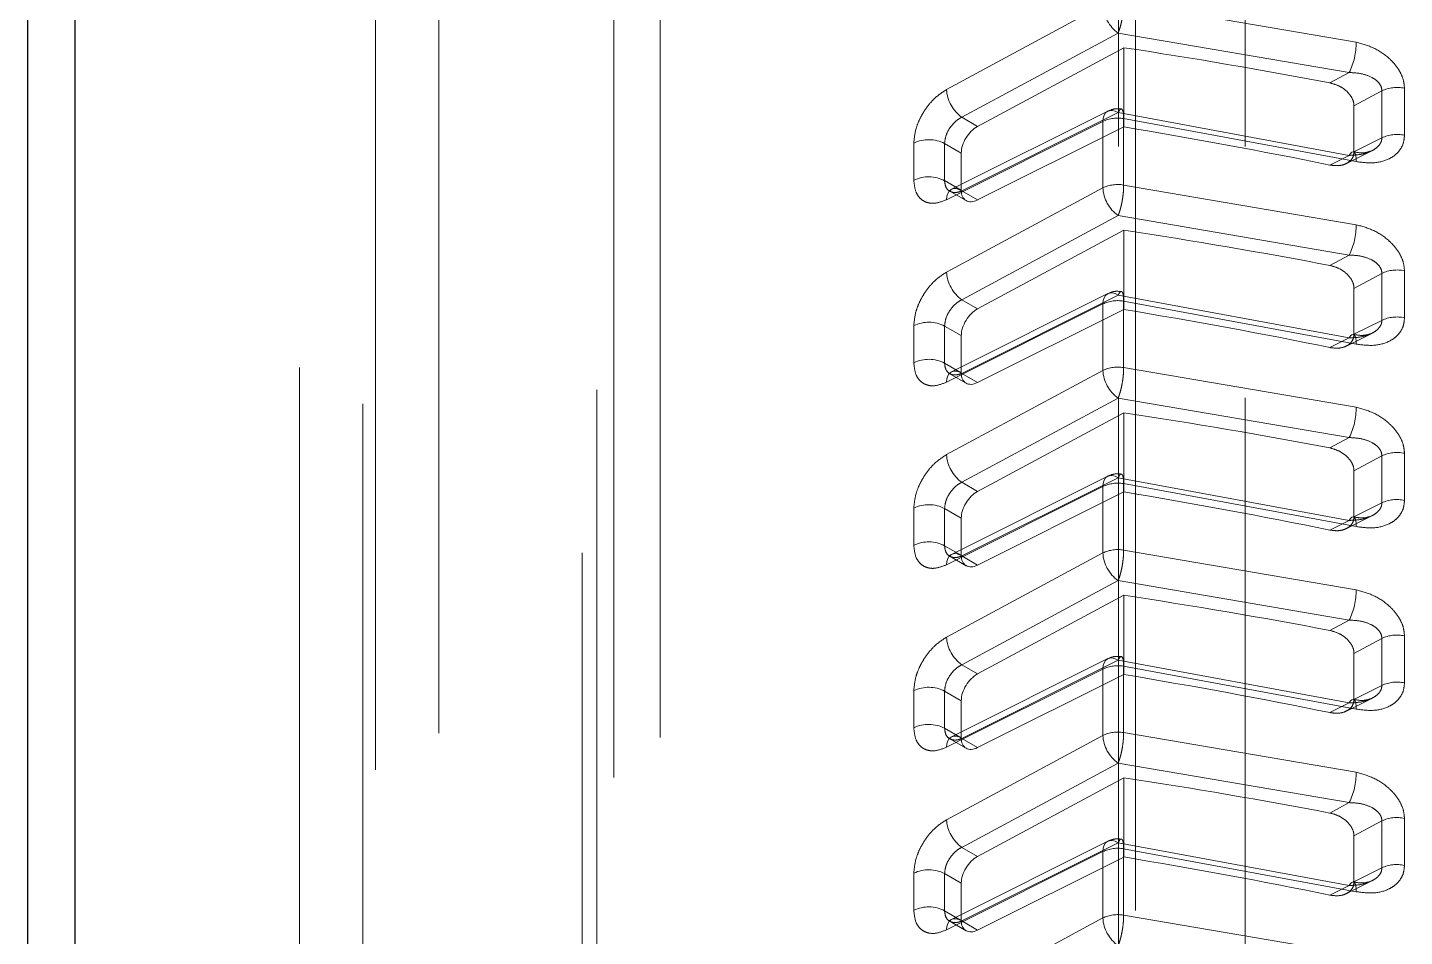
# Model space of a CAD drawing. Header units: millimetres. Extents: x 108 to 5832, y 144 to 4056.
# Drawn here: x 4082.81 to 4113.6, y 3357.9 to 3378.24 of the extents above; entities that cross this region are included whole.
import ezdxf

# ---------------------------------------------------------------- set-up
doc = ezdxf.new("R2010")
doc.units = ezdxf.units.MM
doc.header["$LTSCALE"] = 20
doc.linetypes.add('HIDDEN', pattern=[1.905, 1.27, -0.635])

msp = doc.modelspace()

# ---------------------------------------------------------------- linework, layer by layer
at = {"color": 1, "linetype": 'HIDDEN', "lineweight": 18}
for p, q in [((4107.208, 3185.074), (4107.208, 3707.66)), ((4110.036, 3185.074), (4110.036, 3707.66)), ((4107.208, 3154.05), (4107.208, 3676.637)), ((4110.036, 3154.05), (4110.036, 3676.637)), ((4088.893, 3446.833), (4088.893, 3324.352)), ((4092.005, 3324.352), (4092.005, 3446.833)), ((4090.308, 3446.016), (4090.308, 3323.535)), ((4090.591, 3323.535), (4090.591, 3446.016)), ((4095.54, 3306.635), (4095.54, 3426.674)), ((4096.956, 3425.852), (4096.956, 3305.818)), ((4083.88, 3273.94), (4083.88, 3425.49)), ((4095.921, 3424.96), (4095.921, 3303.395)), ((4095.214, 3302.987), (4095.214, 3424.552)), ((4107.583, 3421.984), (4107.583, 3311.443)), ((4106.855, 3378.732), (4103.361, 3376.848)), ((4112.522, 3377.906), (4107.32, 3378.796)), ((4103.701, 3376.229), (4107.196, 3378.112)), ((4112.364, 3377.229), (4107.196, 3378.112)), ((4107.321, 3377.785), (4104.056, 3376.025)), ((4107.321, 3377.785), (4107.321, 3376.013)), ((4112.364, 3377.229), (4111.933, 3376.997)), ((4112.471, 3376.484), (4113.094, 3376.82)), ((4113.094, 3375.768), (4113.094, 3376.82)), ((4113.599, 3375.825), (4113.599, 3376.877)), ((4112.471, 3375.456), (4112.471, 3376.484)), ((4103.361, 3374.385), (4106.855, 3376.134)), ((4106.966, 3376.367), (4103.471, 3374.617)), ((4107.196, 3376.332), (4103.701, 3374.582)), ((4104.056, 3376.025), (4103.701, 3376.229)), ((4106.855, 3374.649), (4106.855, 3376.134)), ((4107.196, 3376.332), (4112.364, 3375.376)), ((4107.32, 3376.198), (4112.522, 3375.237)), ((4107.32, 3374.713), (4107.32, 3376.198)), ((4104.056, 3374.378), (4107.321, 3376.013)), ((4102.629, 3375.652), (4102.629, 3374.821)), ((4103.317, 3375.641), (4103.69, 3375.426)), ((4103.317, 3375.641), (4103.317, 3374.811)), ((4113.094, 3375.768), (4112.471, 3375.456)), ((4103.69, 3374.596), (4103.69, 3375.426)), ((4111.933, 3375.16), (4112.364, 3375.376)), ((4112.3, 3375.193), (4112.867, 3375.477)), ((4103.69, 3374.596), (4103.317, 3374.811)), ((4106.855, 3374.649), (4103.361, 3372.766)), ((4103.419, 3374.583), (4103.799, 3374.364)), ((4103.448, 3374.592), (4103.432, 3374.576)), ((4103.701, 3374.582), (4104.056, 3374.378)), ((4112.522, 3373.824), (4107.32, 3374.713)), ((4103.701, 3372.146), (4107.196, 3374.03)), ((4112.364, 3373.146), (4107.196, 3374.03)), ((4107.321, 3373.702), (4104.056, 3371.942)), ((4107.321, 3373.702), (4107.321, 3371.93)), ((4112.364, 3373.146), (4111.933, 3372.914)), ((4112.471, 3372.401), (4113.094, 3372.737)), ((4113.094, 3371.686), (4113.094, 3372.737)), ((4113.599, 3371.742), (4113.599, 3372.794)), ((4106.966, 3372.284), (4103.471, 3370.535)), ((4107.196, 3372.249), (4103.701, 3370.499)), ((4104.056, 3371.942), (4103.701, 3372.146)), ((4107.196, 3372.249), (4112.364, 3371.293)), ((4107.32, 3372.116), (4112.522, 3371.154)), ((4107.32, 3370.63), (4107.32, 3372.116)), ((4112.471, 3371.374), (4112.471, 3372.401)), ((4103.361, 3370.302), (4106.855, 3372.052)), ((4104.056, 3370.295), (4107.321, 3371.93)), ((4106.855, 3370.566), (4106.855, 3372.052)), ((4102.629, 3371.569), (4102.629, 3370.738)), ((4103.317, 3371.559), (4103.69, 3371.344)), ((4103.317, 3371.559), (4103.317, 3370.728)), ((4113.094, 3371.686), (4112.471, 3371.374)), ((4103.69, 3370.513), (4103.69, 3371.344)), ((4111.933, 3371.077), (4112.364, 3371.293)), ((4112.3, 3371.111), (4112.867, 3371.395)), ((4103.69, 3370.513), (4103.317, 3370.728)), ((4106.855, 3370.566), (4103.361, 3368.683)), ((4112.522, 3369.741), (4107.32, 3370.63)), ((4103.419, 3370.5), (4103.799, 3370.281)), ((4103.448, 3370.51), (4103.432, 3370.493)), ((4103.701, 3370.499), (4104.056, 3370.295)), ((4103.701, 3368.064), (4107.196, 3369.947)), ((4112.364, 3369.064), (4107.196, 3369.947)), ((4107.321, 3369.619), (4104.056, 3367.859)), ((4107.321, 3369.619), (4107.321, 3367.847)), ((4112.364, 3369.064), (4111.933, 3368.831)), ((4112.471, 3368.319), (4113.094, 3368.654)), ((4113.094, 3367.603), (4113.094, 3368.654)), ((4113.599, 3367.66), (4113.599, 3368.711)), ((4106.966, 3368.202), (4103.471, 3366.452)), ((4107.196, 3368.166), (4103.701, 3366.417)), ((4107.196, 3368.166), (4112.364, 3367.211)), ((4112.471, 3367.291), (4112.471, 3368.319)), ((4103.361, 3366.219), (4106.855, 3367.969)), ((4104.056, 3367.859), (4103.701, 3368.064)), ((4104.056, 3366.212), (4107.321, 3367.847)), ((4106.855, 3366.484), (4106.855, 3367.969)), ((4107.32, 3368.033), (4112.522, 3367.072)), ((4107.32, 3366.548), (4107.32, 3368.033)), ((4102.629, 3367.486), (4102.629, 3366.656)), ((4113.094, 3367.603), (4112.471, 3367.291)), ((4103.317, 3367.476), (4103.69, 3367.261)), ((4103.317, 3367.476), (4103.317, 3366.645)), ((4103.69, 3366.43), (4103.69, 3367.261)), ((4111.933, 3366.995), (4112.364, 3367.211)), ((4112.3, 3367.028), (4112.867, 3367.312)), ((4103.69, 3366.43), (4103.317, 3366.645)), ((4106.855, 3366.484), (4103.361, 3364.6)), ((4103.419, 3366.417), (4103.799, 3366.198)), ((4103.448, 3366.427), (4103.432, 3366.41)), ((4103.701, 3366.417), (4104.056, 3366.212)), ((4112.522, 3365.658), (4107.32, 3366.548)), ((4103.701, 3363.981), (4107.196, 3365.864)), ((4112.364, 3364.981), (4107.196, 3365.864)), ((4107.321, 3365.537), (4104.056, 3363.776)), ((4107.321, 3365.537), (4107.321, 3363.764)), ((4112.364, 3364.981), (4111.933, 3364.748)), ((4112.471, 3364.236), (4113.094, 3364.572)), ((4113.094, 3363.52), (4113.094, 3364.572)), ((4113.599, 3363.577), (4113.599, 3364.628)), ((4106.966, 3364.119), (4103.471, 3362.369)), ((4112.471, 3363.208), (4112.471, 3364.236)), ((4103.361, 3362.137), (4106.855, 3363.886)), ((4107.196, 3364.083), (4103.701, 3362.334)), ((4104.056, 3363.776), (4103.701, 3363.981)), ((4106.855, 3362.401), (4106.855, 3363.886)), ((4107.196, 3364.083), (4112.364, 3363.128)), ((4107.32, 3363.95), (4112.522, 3362.989)), ((4107.32, 3362.465), (4107.32, 3363.95)), ((4104.056, 3362.129), (4107.321, 3363.764)), ((4113.094, 3363.52), (4112.471, 3363.208)), ((4102.629, 3363.404), (4102.629, 3362.573)), ((4103.317, 3363.393), (4103.69, 3363.178)), ((4103.317, 3363.393), (4103.317, 3362.563)), ((4103.69, 3362.348), (4103.69, 3363.178)), ((4112.3, 3362.945), (4112.867, 3363.229)), ((4111.933, 3362.912), (4112.364, 3363.128)), ((4103.69, 3362.348), (4103.317, 3362.563)), ((4106.855, 3362.401), (4103.361, 3360.517)), ((4103.419, 3362.335), (4103.799, 3362.115)), ((4103.448, 3362.344), (4103.432, 3362.327)), ((4103.701, 3362.334), (4104.056, 3362.129)), ((4112.522, 3361.576), (4107.32, 3362.465)), ((4103.701, 3359.898), (4107.196, 3361.782)), ((4112.364, 3360.898), (4107.196, 3361.782)), ((4107.321, 3361.454), (4104.056, 3359.694)), ((4107.321, 3361.454), (4107.321, 3359.682)), ((4112.364, 3360.898), (4111.933, 3360.666)), ((4112.471, 3360.153), (4113.094, 3360.489)), ((4113.094, 3359.437), (4113.094, 3360.489)), ((4113.599, 3359.494), (4113.599, 3360.546)), ((4112.471, 3359.126), (4112.471, 3360.153)), ((4103.361, 3358.054), (4106.855, 3359.803)), ((4106.966, 3360.036), (4103.471, 3358.287)), ((4107.196, 3360.001), (4103.701, 3358.251)), ((4104.056, 3359.694), (4103.701, 3359.898)), ((4106.855, 3358.318), (4106.855, 3359.803)), ((4107.196, 3360.001), (4112.364, 3359.045)), ((4107.32, 3359.868), (4112.522, 3358.906)), ((4107.32, 3358.382), (4107.32, 3359.868)), ((4104.056, 3358.047), (4107.321, 3359.682)), ((4102.629, 3359.321), (4102.629, 3358.49)), ((4103.317, 3359.311), (4103.69, 3359.096)), ((4103.317, 3359.311), (4103.317, 3358.48)), ((4113.094, 3359.437), (4112.471, 3359.126)), ((4103.69, 3358.265), (4103.69, 3359.096)), ((4111.933, 3358.829), (4112.364, 3359.045)), ((4112.3, 3358.863), (4112.867, 3359.146)), ((4103.69, 3358.265), (4103.317, 3358.48)), ((4106.855, 3358.318), (4103.361, 3356.435)), ((4103.419, 3358.252), (4103.799, 3358.033)), ((4103.448, 3358.261), (4103.432, 3358.245)), ((4103.701, 3358.251), (4104.056, 3358.047)), ((4112.522, 3357.493), (4107.32, 3358.382))]:
    msp.add_line(p, q, dxfattribs=at)
at = {"color": 7, "linetype": 'Continuous', "lineweight": 25}
for p, q in [((4082.812, 3427.323), (4082.812, 3273.324)), ((4082.819, 3273.328), (4082.819, 3427.319)), ((4083.873, 3425.486), (4083.873, 3273.936))]:
    msp.add_line(p, q, dxfattribs=at)
at = {"color": 1, "linetype": 'HIDDEN', "lineweight": 18, "flags": 128}
for points in [[(4106.855, 3376.134), (4106.863, 3376.21), (4106.883, 3376.275), (4106.915, 3376.327), (4106.958, 3376.362), (4107.009, 3376.381), (4107.067, 3376.382), (4107.13, 3376.365), (4107.196, 3376.332)], [(4112.522, 3375.237), (4112.519, 3375.311), (4112.511, 3375.371), (4112.496, 3375.416), (4112.477, 3375.444), (4112.453, 3375.455), (4112.426, 3375.446), (4112.395, 3375.42), (4112.364, 3375.376)], [(4103.361, 3374.385), (4103.368, 3374.461), (4103.388, 3374.526), (4103.42, 3374.577), (4103.463, 3374.613), (4103.514, 3374.632), (4103.573, 3374.633), (4103.636, 3374.616), (4103.701, 3374.582)], [(4106.855, 3372.052), (4106.863, 3372.128), (4106.883, 3372.193), (4106.915, 3372.244), (4106.958, 3372.28), (4107.009, 3372.298), (4107.067, 3372.3), (4107.13, 3372.283), (4107.196, 3372.249)], [(4112.522, 3371.154), (4112.519, 3371.228), (4112.511, 3371.288), (4112.496, 3371.334), (4112.477, 3371.362), (4112.453, 3371.372), (4112.426, 3371.364), (4112.395, 3371.337), (4112.364, 3371.293)], [(4103.361, 3370.302), (4103.368, 3370.378), (4103.388, 3370.443), (4103.42, 3370.495), (4103.463, 3370.53), (4103.514, 3370.549), (4103.573, 3370.55), (4103.636, 3370.533), (4103.701, 3370.499)], [(4106.855, 3367.969), (4106.863, 3368.045), (4106.883, 3368.11), (4106.915, 3368.161), (4106.958, 3368.197), (4107.009, 3368.216), (4107.067, 3368.217), (4107.13, 3368.2), (4107.196, 3368.166)], [(4112.522, 3367.072), (4112.519, 3367.145), (4112.511, 3367.206), (4112.496, 3367.251), (4112.477, 3367.279), (4112.453, 3367.289), (4112.426, 3367.281), (4112.395, 3367.254), (4112.364, 3367.211)], [(4103.361, 3366.219), (4103.368, 3366.295), (4103.388, 3366.36), (4103.42, 3366.412), (4103.463, 3366.448), (4103.514, 3366.466), (4103.573, 3366.467), (4103.636, 3366.45), (4103.701, 3366.417)], [(4106.855, 3363.886), (4106.863, 3363.962), (4106.883, 3364.027), (4106.915, 3364.079), (4106.958, 3364.114), (4107.009, 3364.133), (4107.067, 3364.134), (4107.13, 3364.117), (4107.196, 3364.083)], [(4112.522, 3362.989), (4112.519, 3363.062), (4112.511, 3363.123), (4112.496, 3363.168), (4112.477, 3363.196), (4112.453, 3363.206), (4112.426, 3363.198), (4112.395, 3363.172), (4112.364, 3363.128)], [(4103.361, 3362.137), (4103.368, 3362.213), (4103.388, 3362.278), (4103.42, 3362.329), (4103.463, 3362.365), (4103.514, 3362.383), (4103.573, 3362.385), (4103.636, 3362.368), (4103.701, 3362.334)], [(4106.855, 3359.803), (4106.863, 3359.88), (4106.883, 3359.945), (4106.915, 3359.996), (4106.958, 3360.032), (4107.009, 3360.05), (4107.067, 3360.051), (4107.13, 3360.035), (4107.196, 3360.001)], [(4112.522, 3358.906), (4112.519, 3358.98), (4112.511, 3359.04), (4112.496, 3359.086), (4112.477, 3359.114), (4112.453, 3359.124), (4112.426, 3359.115), (4112.395, 3359.089), (4112.364, 3359.045)], [(4103.361, 3358.054), (4103.368, 3358.13), (4103.388, 3358.195), (4103.42, 3358.246), (4103.463, 3358.282), (4103.514, 3358.301), (4103.573, 3358.302), (4103.636, 3358.285), (4103.701, 3358.251)]]:
    msp.add_lwpolyline(points, dxfattribs=at)
at = {"color": 1, "linetype": 'HIDDEN', "lineweight": 18}
for centre, radius, start, end in [((4107.674, 3378.779), 0.82, 183.3046, 234.3438), ((4111.012, 3377.901), 1.509, 333.5807, 0.2199), ((4104.179, 3376.895), 0.82, 183.2884, 234.3636), ((4113.43, 3376.106), 0.789, 77.618, 115.2142), ((4107.19, 3375.427), 0.782, 80.3833, 115.3185), ((4113.43, 3375.055), 0.789, 77.618, 115.2142), ((4102.963, 3374.953), 0.774, 62.7424, 115.5217), ((4102.963, 3374.122), 0.774, 62.7424, 115.5217), ((4107.19, 3373.942), 0.782, 80.3833, 115.3185), ((4107.674, 3374.696), 0.82, 183.3046, 234.3438), ((4111.012, 3373.818), 1.509, 333.5807, 0.2199), ((4104.179, 3372.813), 0.82, 183.2884, 234.3636), ((4113.43, 3372.023), 0.789, 77.618, 115.2142), ((4107.19, 3371.345), 0.782, 80.3833, 115.3185), ((4102.963, 3370.87), 0.774, 62.7424, 115.5217), ((4113.43, 3370.972), 0.789, 77.618, 115.2142), ((4102.963, 3370.04), 0.774, 62.7424, 115.5217), ((4107.19, 3369.859), 0.782, 80.3833, 115.3185), ((4107.674, 3370.613), 0.82, 183.2954, 234.353), ((4111.012, 3369.735), 1.509, 333.5807, 0.2199), ((4113.43, 3367.941), 0.789, 77.618, 115.2142), ((4104.179, 3368.73), 0.82, 183.2884, 234.3636), ((4107.19, 3367.262), 0.782, 80.3833, 115.3185), ((4102.963, 3366.788), 0.774, 62.7424, 115.5217), ((4113.43, 3366.889), 0.789, 77.618, 115.2142), ((4102.963, 3365.957), 0.774, 62.7424, 115.5217), ((4107.19, 3365.777), 0.782, 80.3833, 115.3185), ((4107.674, 3366.531), 0.82, 183.2954, 234.353), ((4111.012, 3365.652), 1.509, 333.5807, 0.2199), ((4104.179, 3364.647), 0.82, 183.2884, 234.3636), ((4113.43, 3363.858), 0.789, 77.618, 115.2142), ((4107.19, 3363.179), 0.782, 80.3833, 115.3185), ((4102.963, 3362.705), 0.774, 62.7424, 115.5217), ((4113.43, 3362.806), 0.789, 77.618, 115.2142), ((4102.963, 3361.874), 0.774, 62.7424, 115.5217), ((4107.19, 3361.694), 0.782, 80.3833, 115.3185), ((4107.674, 3362.448), 0.82, 183.2954, 234.353), ((4111.012, 3361.57), 1.509, 333.5807, 0.2199), ((4104.179, 3360.565), 0.82, 183.298, 234.3464), ((4113.43, 3359.775), 0.789, 77.618, 115.2142), ((4107.19, 3359.096), 0.782, 80.3833, 115.3185), ((4113.43, 3358.724), 0.789, 77.618, 115.2142), ((4102.963, 3358.622), 0.774, 62.7424, 115.5217), ((4102.963, 3357.792), 0.774, 62.7424, 115.5217), ((4107.19, 3357.611), 0.782, 80.3833, 115.3185), ((4107.674, 3358.365), 0.82, 183.2954, 234.353)]:
    msp.add_arc(centre, radius, start, end, dxfattribs=at)
for centre, major_axis, ratio, start_param, end_param in [((4086.894, 3333.834), (77.224, 1.188), 0.587275, 1.23158, 1.294068), ((4104.062, 3375.62), (0.271, 0.421), 0.606761, 0.83184, 2.385183), ((4086.894, 3333.974), (77.225, -1.147), 0.567125, 1.249041, 1.311529), ((4104.062, 3374.789), (0.271, 0.421), 0.606761, 2.385183, 3.938526), ((4086.894, 3329.751), (77.224, 1.188), 0.587275, 1.23158, 1.294068), ((4104.062, 3371.537), (0.271, 0.421), 0.606761, 0.83184, 2.385183), ((4086.894, 3329.892), (77.225, -1.147), 0.567125, 1.249041, 1.311529), ((4104.062, 3370.706), (0.271, 0.421), 0.606761, 2.385183, 3.938526), ((4086.894, 3325.668), (77.224, 1.188), 0.587275, 1.23158, 1.294068), ((4104.062, 3367.454), (0.271, 0.421), 0.606761, 0.83184, 2.385183), ((4086.894, 3325.809), (77.225, -1.147), 0.567125, 1.249041, 1.311529), ((4104.062, 3366.624), (0.271, 0.421), 0.606761, 2.385183, 3.938526), ((4086.894, 3321.586), (77.224, 1.188), 0.587275, 1.23158, 1.294068), ((4104.062, 3363.372), (0.271, 0.421), 0.606761, 0.83184, 2.385183), ((4086.894, 3321.726), (77.225, -1.147), 0.567125, 1.249041, 1.311529), ((4104.062, 3362.541), (0.271, 0.421), 0.606761, 2.385183, 3.938526), ((4086.894, 3317.503), (77.224, 1.188), 0.587275, 1.23158, 1.294068), ((4104.062, 3359.289), (0.271, 0.421), 0.606761, 0.83184, 2.385183), ((4086.894, 3317.644), (77.225, -1.147), 0.567125, 1.249041, 1.311529), ((4104.062, 3358.458), (0.271, 0.421), 0.606761, 2.385183, 3.938526)]:
    msp.add_ellipse(centre, major_axis=major_axis, ratio=ratio, start_param=start_param, end_param=end_param, dxfattribs=at)
for points, knots in [([(4107.196, 3378.112), (4107.196, 3378.113), (4107.197, 3378.114), (4107.199, 3378.118), (4107.202, 3378.126), (4107.209, 3378.144), (4107.223, 3378.181), (4107.242, 3378.239), (4107.265, 3378.326), (4107.289, 3378.438), (4107.307, 3378.564), (4107.319, 3378.69), (4107.32, 3378.759), (4107.32, 3378.796)], [0, 0, 0, 0, 0.002994, 0.008181, 0.025076, 0.057531, 0.116933, 0.240472, 0.347852, 0.500407, 0.694057, 0.833009, 1, 1, 1, 1]), ([(4113.599, 3376.877), (4113.595, 3376.935), (4113.586, 3377.051), (4113.514, 3377.227), (4113.405, 3377.395), (4113.216, 3377.594), (4112.919, 3377.798), (4112.654, 3377.87), (4112.522, 3377.906)], [0, 0, 0, 0, 0.124859, 0.250447, 0.373951, 0.500779, 0.750363, 1, 1, 1, 1]), ([(4113.094, 3376.82), (4113.092, 3376.847), (4113.087, 3376.903), (4113.041, 3376.984), (4112.968, 3377.06), (4112.835, 3377.145), (4112.629, 3377.216), (4112.454, 3377.224), (4112.364, 3377.229)], [0, 0, 0, 0, 0.1016625, 0.2096449, 0.32782, 0.4592119, 0.7224464, 1, 1, 1, 1]), ([(4103.361, 3376.848), (4103.268, 3376.788), (4103.126, 3376.694), (4102.955, 3376.503), (4102.839, 3376.338), (4102.745, 3376.159), (4102.654, 3375.923), (4102.639, 3375.759), (4102.629, 3375.652)], [0, 0, 0, 0, 0.2398378, 0.3695861, 0.5002094, 0.6298378, 0.7604599, 1, 1, 1, 1]), ([(4111.933, 3376.997), (4112, 3376.978), (4112.135, 3376.941), (4112.311, 3376.82), (4112.429, 3376.672), (4112.469, 3376.555), (4112.471, 3376.497), (4112.471, 3376.484)], [0, 0, 0, 0, 0.255154, 0.511019, 0.744355, 0.946105, 1, 1, 1, 1]), ([(4107.27, 3376.412), (4107.217, 3376.417), (4107.111, 3376.427), (4107.015, 3376.384), (4106.967, 3376.363)], [0, 0, 0, 0, 0.507921, 1, 1, 1, 1]), ([(4107.32, 3376.198), (4107.319, 3376.242), (4107.318, 3376.312), (4107.303, 3376.375), (4107.288, 3376.406), (4107.267, 3376.417), (4107.238, 3376.405), (4107.212, 3376.36), (4107.196, 3376.332)], [0, 0, 0, 0, 0.2228234, 0.3514095, 0.5000818, 0.6187643, 0.7604066, 1, 1, 1, 1]), ([(4103.701, 3376.229), (4103.67, 3376.212), (4103.612, 3376.179), (4103.517, 3376.096), (4103.418, 3375.975), (4103.334, 3375.806), (4103.323, 3375.695), (4103.317, 3375.641)], [0, 0, 0, 0, 0.15427, 0.28946, 0.50164, 0.757557, 1, 1, 1, 1]), ([(4112.522, 3375.237), (4112.654, 3375.22), (4112.918, 3375.186), (4113.216, 3375.267), (4113.405, 3375.388), (4113.513, 3375.51), (4113.586, 3375.656), (4113.595, 3375.769), (4113.599, 3375.825)], [0, 0, 0, 0, 0.249565, 0.498588, 0.625293, 0.748905, 0.87471, 1, 1, 1, 1]), ([(4112.364, 3375.376), (4112.454, 3375.38), (4112.629, 3375.387), (4112.835, 3375.454), (4112.967, 3375.535), (4113.04, 3375.607), (4113.087, 3375.686), (4113.092, 3375.741), (4113.094, 3375.768)], [0, 0, 0, 0, 0.277515, 0.540387, 0.671826, 0.790194, 0.898214, 1, 1, 1, 1]), ([(4112.471, 3375.456), (4112.467, 3375.416), (4112.457, 3375.335), (4112.381, 3375.239), (4112.268, 3375.171), (4112.114, 3375.137), (4111.995, 3375.152), (4111.933, 3375.16)], [0, 0, 0, 0, 0.181683, 0.363027, 0.552222, 0.762877, 1, 1, 1, 1]), ([(4112.867, 3375.477), (4112.808, 3375.458), (4112.683, 3375.416), (4112.537, 3375.441), (4112.459, 3375.454)], [0, 0, 0, 0, 0.467093, 1, 1, 1, 1]), ([(4102.629, 3374.821), (4102.639, 3374.725), (4102.654, 3374.576), (4102.745, 3374.434), (4102.839, 3374.354), (4102.955, 3374.309), (4103.125, 3374.294), (4103.268, 3374.349), (4103.361, 3374.385)], [0, 0, 0, 0, 0.239542, 0.369166, 0.499734, 0.629426, 0.76016, 1, 1, 1, 1]), ([(4103.317, 3374.811), (4103.323, 3374.762), (4103.334, 3374.661), (4103.418, 3374.572), (4103.517, 3374.542), (4103.612, 3374.548), (4103.67, 3374.57), (4103.701, 3374.582)], [0, 0, 0, 0, 0.242309, 0.498372, 0.710536, 0.845681, 1, 1, 1, 1]), ([(4107.196, 3374.03), (4107.196, 3374.03), (4107.197, 3374.031), (4107.199, 3374.035), (4107.202, 3374.044), (4107.209, 3374.061), (4107.223, 3374.099), (4107.242, 3374.157), (4107.265, 3374.243), (4107.289, 3374.355), (4107.307, 3374.481), (4107.319, 3374.608), (4107.32, 3374.676), (4107.32, 3374.713)], [0, 0, 0, 0, 0.002994, 0.008181, 0.025076, 0.057531, 0.116933, 0.240472, 0.347852, 0.500407, 0.694057, 0.833009, 1, 1, 1, 1]), ([(4113.599, 3372.794), (4113.595, 3372.852), (4113.586, 3372.968), (4113.514, 3373.145), (4113.405, 3373.312), (4113.216, 3373.511), (4112.919, 3373.715), (4112.654, 3373.788), (4112.522, 3373.824)], [0, 0, 0, 0, 0.124859, 0.250447, 0.373951, 0.500779, 0.750363, 1, 1, 1, 1]), ([(4113.094, 3372.737), (4113.092, 3372.764), (4113.087, 3372.82), (4113.041, 3372.901), (4112.968, 3372.977), (4112.835, 3373.062), (4112.629, 3373.133), (4112.454, 3373.142), (4112.364, 3373.146)], [0, 0, 0, 0, 0.1016625, 0.2096449, 0.32782, 0.4592119, 0.7224464, 1, 1, 1, 1]), ([(4103.361, 3372.766), (4103.268, 3372.705), (4103.126, 3372.612), (4102.955, 3372.42), (4102.839, 3372.255), (4102.745, 3372.077), (4102.654, 3371.841), (4102.639, 3371.676), (4102.629, 3371.569)], [0, 0, 0, 0, 0.2398378, 0.3695861, 0.5002094, 0.6298378, 0.7604599, 1, 1, 1, 1]), ([(4111.933, 3372.914), (4112, 3372.895), (4112.135, 3372.858), (4112.311, 3372.737), (4112.429, 3372.59), (4112.469, 3372.472), (4112.471, 3372.414), (4112.471, 3372.401)], [0, 0, 0, 0, 0.255148, 0.511098, 0.744339, 0.946102, 1, 1, 1, 1]), ([(4103.701, 3372.146), (4103.67, 3372.129), (4103.612, 3372.097), (4103.517, 3372.013), (4103.418, 3371.892), (4103.334, 3371.724), (4103.323, 3371.613), (4103.317, 3371.559)], [0, 0, 0, 0, 0.15427, 0.28946, 0.50164, 0.757557, 1, 1, 1, 1]), ([(4107.27, 3372.329), (4107.217, 3372.335), (4107.111, 3372.345), (4107.015, 3372.302), (4106.967, 3372.281)], [0, 0, 0, 0, 0.507921, 1, 1, 1, 1]), ([(4107.32, 3372.116), (4107.319, 3372.16), (4107.318, 3372.229), (4107.303, 3372.293), (4107.288, 3372.324), (4107.267, 3372.334), (4107.238, 3372.323), (4107.212, 3372.277), (4107.196, 3372.249)], [0, 0, 0, 0, 0.2228234, 0.3514095, 0.5000818, 0.6187643, 0.7604066, 1, 1, 1, 1]), ([(4112.364, 3371.293), (4112.454, 3371.297), (4112.629, 3371.305), (4112.835, 3371.371), (4112.967, 3371.452), (4113.04, 3371.525), (4113.087, 3371.604), (4113.092, 3371.659), (4113.094, 3371.686)], [0, 0, 0, 0, 0.277515, 0.540387, 0.671826, 0.790194, 0.898214, 1, 1, 1, 1]), ([(4112.522, 3371.154), (4112.654, 3371.137), (4112.918, 3371.103), (4113.216, 3371.184), (4113.405, 3371.305), (4113.513, 3371.427), (4113.586, 3371.573), (4113.595, 3371.686), (4113.599, 3371.742)], [0, 0, 0, 0, 0.249563, 0.4985836, 0.6252374, 0.7489073, 0.8747107, 1, 1, 1, 1]), ([(4112.471, 3371.374), (4112.467, 3371.333), (4112.457, 3371.252), (4112.381, 3371.156), (4112.268, 3371.089), (4112.114, 3371.054), (4111.995, 3371.069), (4111.933, 3371.077)], [0, 0, 0, 0, 0.181683, 0.363027, 0.552222, 0.762877, 1, 1, 1, 1]), ([(4112.867, 3371.395), (4112.808, 3371.375), (4112.683, 3371.334), (4112.537, 3371.358), (4112.459, 3371.371)], [0, 0, 0, 0, 0.467093, 1, 1, 1, 1]), ([(4102.629, 3370.738), (4102.639, 3370.642), (4102.654, 3370.493), (4102.745, 3370.352), (4102.839, 3370.271), (4102.955, 3370.226), (4103.125, 3370.212), (4103.268, 3370.267), (4103.361, 3370.302)], [0, 0, 0, 0, 0.239542, 0.369166, 0.499734, 0.629426, 0.76016, 1, 1, 1, 1]), ([(4103.317, 3370.728), (4103.323, 3370.679), (4103.334, 3370.579), (4103.418, 3370.489), (4103.517, 3370.46), (4103.612, 3370.466), (4103.67, 3370.488), (4103.701, 3370.499)], [0, 0, 0, 0, 0.242454, 0.498383, 0.710542, 0.845685, 1, 1, 1, 1]), ([(4107.196, 3369.947), (4107.196, 3369.948), (4107.197, 3369.949), (4107.199, 3369.952), (4107.202, 3369.961), (4107.209, 3369.978), (4107.223, 3370.016), (4107.242, 3370.074), (4107.265, 3370.161), (4107.289, 3370.273), (4107.307, 3370.399), (4107.319, 3370.525), (4107.32, 3370.593), (4107.32, 3370.63)], [0, 0, 0, 0, 0.002994, 0.008181, 0.025076, 0.05753, 0.116908, 0.240489, 0.347867, 0.500418, 0.694064, 0.833013, 1, 1, 1, 1]), ([(4113.599, 3368.711), (4113.595, 3368.769), (4113.586, 3368.886), (4113.514, 3369.062), (4113.405, 3369.229), (4113.216, 3369.428), (4112.919, 3369.633), (4112.654, 3369.705), (4112.522, 3369.741)], [0, 0, 0, 0, 0.12486, 0.25045, 0.373895, 0.500774, 0.75036, 1, 1, 1, 1]), ([(4113.094, 3368.654), (4113.092, 3368.681), (4113.087, 3368.738), (4113.041, 3368.818), (4112.968, 3368.894), (4112.835, 3368.979), (4112.629, 3369.05), (4112.454, 3369.059), (4112.364, 3369.064)], [0, 0, 0, 0, 0.101665, 0.209651, 0.327829, 0.459149, 0.722438, 1, 1, 1, 1]), ([(4111.933, 3368.831), (4112, 3368.813), (4112.135, 3368.776), (4112.311, 3368.654), (4112.429, 3368.507), (4112.469, 3368.39), (4112.471, 3368.331), (4112.471, 3368.319)], [0, 0, 0, 0, 0.255148, 0.511098, 0.744339, 0.946102, 1, 1, 1, 1]), ([(4103.361, 3368.683), (4103.268, 3368.622), (4103.126, 3368.529), (4102.955, 3368.338), (4102.839, 3368.172), (4102.745, 3367.994), (4102.654, 3367.758), (4102.639, 3367.593), (4102.629, 3367.486)], [0, 0, 0, 0, 0.2398378, 0.3695861, 0.5002094, 0.6298378, 0.7604599, 1, 1, 1, 1]), ([(4107.27, 3368.247), (4107.217, 3368.252), (4107.111, 3368.262), (4107.015, 3368.219), (4106.967, 3368.198)], [0, 0, 0, 0, 0.507921, 1, 1, 1, 1]), ([(4107.32, 3368.033), (4107.319, 3368.077), (4107.318, 3368.146), (4107.303, 3368.21), (4107.288, 3368.241), (4107.267, 3368.251), (4107.238, 3368.24), (4107.212, 3368.195), (4107.196, 3368.166)], [0, 0, 0, 0, 0.2228234, 0.3514095, 0.5000818, 0.6187643, 0.7604066, 1, 1, 1, 1]), ([(4103.701, 3368.064), (4103.67, 3368.046), (4103.612, 3368.014), (4103.517, 3367.931), (4103.418, 3367.809), (4103.334, 3367.641), (4103.323, 3367.53), (4103.317, 3367.476)], [0, 0, 0, 0, 0.15427, 0.28946, 0.50164, 0.757557, 1, 1, 1, 1]), ([(4112.364, 3367.211), (4112.454, 3367.214), (4112.629, 3367.222), (4112.835, 3367.289), (4112.967, 3367.369), (4113.04, 3367.442), (4113.087, 3367.521), (4113.092, 3367.576), (4113.094, 3367.603)], [0, 0, 0, 0, 0.277515, 0.540387, 0.671826, 0.790194, 0.898214, 1, 1, 1, 1]), ([(4112.522, 3367.072), (4112.654, 3367.054), (4112.918, 3367.02), (4113.216, 3367.102), (4113.405, 3367.222), (4113.513, 3367.344), (4113.586, 3367.49), (4113.595, 3367.603), (4113.599, 3367.66)], [0, 0, 0, 0, 0.249563, 0.4985836, 0.6252374, 0.7489073, 0.8747107, 1, 1, 1, 1]), ([(4112.471, 3367.291), (4112.467, 3367.251), (4112.457, 3367.17), (4112.381, 3367.073), (4112.268, 3367.006), (4112.114, 3366.971), (4111.995, 3366.986), (4111.933, 3366.995)], [0, 0, 0, 0, 0.181683, 0.363027, 0.552222, 0.762877, 1, 1, 1, 1]), ([(4112.867, 3367.312), (4112.808, 3367.292), (4112.683, 3367.251), (4112.537, 3367.275), (4112.459, 3367.288)], [0, 0, 0, 0, 0.467156, 1, 1, 1, 1]), ([(4102.629, 3366.656), (4102.639, 3366.559), (4102.654, 3366.41), (4102.745, 3366.269), (4102.839, 3366.189), (4102.955, 3366.143), (4103.125, 3366.129), (4103.268, 3366.184), (4103.361, 3366.219)], [0, 0, 0, 0, 0.23954, 0.369162, 0.499788, 0.62943, 0.760163, 1, 1, 1, 1]), ([(4103.317, 3366.645), (4103.323, 3366.596), (4103.334, 3366.496), (4103.418, 3366.406), (4103.517, 3366.377), (4103.612, 3366.383), (4103.67, 3366.405), (4103.701, 3366.417)], [0, 0, 0, 0, 0.242441, 0.498356, 0.710504, 0.845693, 1, 1, 1, 1]), ([(4107.196, 3365.864), (4107.196, 3365.865), (4107.197, 3365.866), (4107.199, 3365.87), (4107.202, 3365.878), (4107.209, 3365.895), (4107.223, 3365.933), (4107.242, 3365.991), (4107.265, 3366.078), (4107.289, 3366.19), (4107.307, 3366.316), (4107.319, 3366.442), (4107.32, 3366.51), (4107.32, 3366.548)], [0, 0, 0, 0, 0.00299, 0.008179, 0.025074, 0.057516, 0.116916, 0.240496, 0.347873, 0.500423, 0.694066, 0.833014, 1, 1, 1, 1]), ([(4113.599, 3364.628), (4113.595, 3364.686), (4113.586, 3364.803), (4113.514, 3364.979), (4113.405, 3365.146), (4113.216, 3365.346), (4112.919, 3365.55), (4112.654, 3365.622), (4112.522, 3365.658)], [0, 0, 0, 0, 0.12486, 0.25045, 0.373895, 0.500774, 0.75036, 1, 1, 1, 1]), ([(4111.933, 3364.748), (4112, 3364.73), (4112.135, 3364.693), (4112.311, 3364.572), (4112.429, 3364.424), (4112.469, 3364.307), (4112.471, 3364.248), (4112.471, 3364.236)], [0, 0, 0, 0, 0.255148, 0.511098, 0.744339, 0.946102, 1, 1, 1, 1]), ([(4113.094, 3364.572), (4113.092, 3364.599), (4113.087, 3364.655), (4113.041, 3364.736), (4112.968, 3364.811), (4112.835, 3364.897), (4112.629, 3364.968), (4112.454, 3364.976), (4112.364, 3364.981)], [0, 0, 0, 0, 0.101665, 0.209651, 0.327829, 0.459149, 0.722438, 1, 1, 1, 1]), ([(4103.361, 3364.6), (4103.268, 3364.54), (4103.126, 3364.446), (4102.955, 3364.255), (4102.839, 3364.089), (4102.745, 3363.911), (4102.654, 3363.675), (4102.639, 3363.51), (4102.629, 3363.404)], [0, 0, 0, 0, 0.2398378, 0.3695861, 0.5002094, 0.6298378, 0.7604599, 1, 1, 1, 1]), ([(4107.27, 3364.164), (4107.217, 3364.169), (4107.112, 3364.179), (4107.015, 3364.136), (4106.967, 3364.115)], [0, 0, 0, 0, 0.507972, 1, 1, 1, 1]), ([(4107.32, 3363.95), (4107.319, 3363.994), (4107.318, 3364.064), (4107.303, 3364.127), (4107.288, 3364.158), (4107.267, 3364.169), (4107.238, 3364.157), (4107.212, 3364.112), (4107.196, 3364.083)], [0, 0, 0, 0, 0.2228234, 0.3514095, 0.5000818, 0.6187643, 0.7604066, 1, 1, 1, 1]), ([(4103.701, 3363.981), (4103.67, 3363.964), (4103.612, 3363.931), (4103.517, 3363.848), (4103.418, 3363.726), (4103.334, 3363.558), (4103.323, 3363.447), (4103.317, 3363.393)], [0, 0, 0, 0, 0.15427, 0.28946, 0.50164, 0.757557, 1, 1, 1, 1]), ([(4112.364, 3363.128), (4112.454, 3363.132), (4112.629, 3363.139), (4112.835, 3363.206), (4112.967, 3363.287), (4113.04, 3363.359), (4113.087, 3363.438), (4113.092, 3363.493), (4113.094, 3363.52)], [0, 0, 0, 0, 0.277491, 0.540403, 0.671837, 0.790201, 0.898217, 1, 1, 1, 1]), ([(4112.522, 3362.989), (4112.654, 3362.972), (4112.918, 3362.938), (4113.216, 3363.019), (4113.405, 3363.139), (4113.513, 3363.262), (4113.586, 3363.408), (4113.595, 3363.521), (4113.599, 3363.577)], [0, 0, 0, 0, 0.249563, 0.4985836, 0.6252374, 0.7489073, 0.8747107, 1, 1, 1, 1]), ([(4112.471, 3363.208), (4112.467, 3363.168), (4112.457, 3363.087), (4112.381, 3362.991), (4112.268, 3362.923), (4112.114, 3362.888), (4111.995, 3362.904), (4111.933, 3362.912)], [0, 0, 0, 0, 0.181683, 0.363027, 0.552222, 0.762877, 1, 1, 1, 1]), ([(4112.867, 3363.229), (4112.808, 3363.21), (4112.683, 3363.168), (4112.537, 3363.193), (4112.459, 3363.206)], [0, 0, 0, 0, 0.467156, 1, 1, 1, 1]), ([(4102.629, 3362.573), (4102.639, 3362.476), (4102.654, 3362.328), (4102.745, 3362.186), (4102.839, 3362.106), (4102.955, 3362.061), (4103.125, 3362.046), (4103.268, 3362.101), (4103.361, 3362.137)], [0, 0, 0, 0, 0.23954, 0.369162, 0.499788, 0.62943, 0.760163, 1, 1, 1, 1]), ([(4103.317, 3362.563), (4103.323, 3362.514), (4103.334, 3362.413), (4103.418, 3362.323), (4103.517, 3362.294), (4103.612, 3362.3), (4103.67, 3362.322), (4103.701, 3362.334)], [0, 0, 0, 0, 0.242441, 0.498356, 0.710504, 0.845693, 1, 1, 1, 1]), ([(4107.196, 3361.782), (4107.196, 3361.782), (4107.197, 3361.783), (4107.199, 3361.787), (4107.202, 3361.795), (4107.209, 3361.813), (4107.223, 3361.85), (4107.242, 3361.909), (4107.265, 3361.995), (4107.289, 3362.107), (4107.307, 3362.233), (4107.319, 3362.36), (4107.32, 3362.428), (4107.32, 3362.465)], [0, 0, 0, 0, 0.00299, 0.008179, 0.025073, 0.057514, 0.116913, 0.24049, 0.347794, 0.500436, 0.694074, 0.833019, 1, 1, 1, 1]), ([(4113.599, 3360.546), (4113.595, 3360.604), (4113.586, 3360.72), (4113.514, 3360.896), (4113.405, 3361.064), (4113.216, 3361.263), (4112.919, 3361.467), (4112.654, 3361.539), (4112.522, 3361.576)], [0, 0, 0, 0, 0.12486, 0.25045, 0.373895, 0.500774, 0.75036, 1, 1, 1, 1]), ([(4113.094, 3360.489), (4113.092, 3360.516), (4113.087, 3360.572), (4113.041, 3360.653), (4112.968, 3360.729), (4112.835, 3360.814), (4112.629, 3360.885), (4112.454, 3360.894), (4112.364, 3360.898)], [0, 0, 0, 0, 0.101665, 0.209651, 0.327829, 0.459149, 0.722438, 1, 1, 1, 1]), ([(4103.361, 3360.517), (4103.268, 3360.457), (4103.126, 3360.364), (4102.955, 3360.172), (4102.839, 3360.007), (4102.745, 3359.828), (4102.654, 3359.593), (4102.639, 3359.428), (4102.629, 3359.321)], [0, 0, 0, 0, 0.2398404, 0.3695901, 0.5002639, 0.6298338, 0.7604573, 1, 1, 1, 1]), ([(4111.933, 3360.666), (4112, 3360.647), (4112.135, 3360.61), (4112.311, 3360.489), (4112.429, 3360.342), (4112.469, 3360.224), (4112.471, 3360.166), (4112.471, 3360.153)], [0, 0, 0, 0, 0.255148, 0.511098, 0.744339, 0.946102, 1, 1, 1, 1]), ([(4103.701, 3359.898), (4103.67, 3359.881), (4103.612, 3359.849), (4103.517, 3359.765), (4103.418, 3359.644), (4103.334, 3359.475), (4103.323, 3359.365), (4103.317, 3359.311)], [0, 0, 0, 0, 0.154253, 0.289445, 0.50163, 0.757552, 1, 1, 1, 1]), ([(4107.27, 3360.081), (4107.217, 3360.086), (4107.112, 3360.096), (4107.015, 3360.054), (4106.967, 3360.033)], [0, 0, 0, 0, 0.507972, 1, 1, 1, 1]), ([(4107.32, 3359.868), (4107.319, 3359.912), (4107.318, 3359.981), (4107.303, 3360.044), (4107.288, 3360.076), (4107.267, 3360.086), (4107.238, 3360.075), (4107.212, 3360.029), (4107.196, 3360.001)], [0, 0, 0, 0, 0.2228234, 0.3514095, 0.5000818, 0.6187643, 0.7604066, 1, 1, 1, 1]), ([(4112.522, 3358.906), (4112.654, 3358.889), (4112.918, 3358.855), (4113.216, 3358.936), (4113.405, 3359.057), (4113.513, 3359.179), (4113.586, 3359.325), (4113.595, 3359.438), (4113.599, 3359.494)], [0, 0, 0, 0, 0.249563, 0.4985836, 0.6252374, 0.7489073, 0.8747107, 1, 1, 1, 1]), ([(4112.364, 3359.045), (4112.454, 3359.049), (4112.629, 3359.056), (4112.835, 3359.123), (4112.967, 3359.204), (4113.04, 3359.277), (4113.087, 3359.355), (4113.092, 3359.411), (4113.094, 3359.437)], [0, 0, 0, 0, 0.277491, 0.540403, 0.671837, 0.790201, 0.898217, 1, 1, 1, 1]), ([(4112.471, 3359.126), (4112.467, 3359.085), (4112.457, 3359.004), (4112.381, 3358.908), (4112.268, 3358.84), (4112.114, 3358.806), (4111.995, 3358.821), (4111.933, 3358.829)], [0, 0, 0, 0, 0.181683, 0.363027, 0.552222, 0.762877, 1, 1, 1, 1]), ([(4112.867, 3359.146), (4112.808, 3359.127), (4112.683, 3359.085), (4112.537, 3359.11), (4112.459, 3359.123)], [0, 0, 0, 0, 0.467156, 1, 1, 1, 1]), ([(4102.629, 3358.49), (4102.639, 3358.394), (4102.654, 3358.245), (4102.745, 3358.103), (4102.839, 3358.023), (4102.955, 3357.978), (4103.125, 3357.963), (4103.268, 3358.018), (4103.361, 3358.054)], [0, 0, 0, 0, 0.23954, 0.369162, 0.499788, 0.62943, 0.760163, 1, 1, 1, 1]), ([(4103.317, 3358.48), (4103.323, 3358.431), (4103.334, 3358.33), (4103.418, 3358.241), (4103.517, 3358.212), (4103.612, 3358.217), (4103.67, 3358.239), (4103.701, 3358.251)], [0, 0, 0, 0, 0.242441, 0.498356, 0.710504, 0.845693, 1, 1, 1, 1]), ([(4107.196, 3357.699), (4107.196, 3357.699), (4107.197, 3357.701), (4107.199, 3357.704), (4107.202, 3357.713), (4107.209, 3357.73), (4107.223, 3357.768), (4107.242, 3357.826), (4107.265, 3357.912), (4107.289, 3358.025), (4107.307, 3358.15), (4107.319, 3358.277), (4107.32, 3358.345), (4107.32, 3358.382)], [0, 0, 0, 0, 0.00299, 0.008179, 0.025073, 0.057514, 0.116913, 0.24049, 0.347794, 0.500436, 0.694074, 0.833019, 1, 1, 1, 1])]:
    msp.add_open_spline(points, degree=3, knots=knots, dxfattribs=at)

doc.saveas('drawing.dxf')
